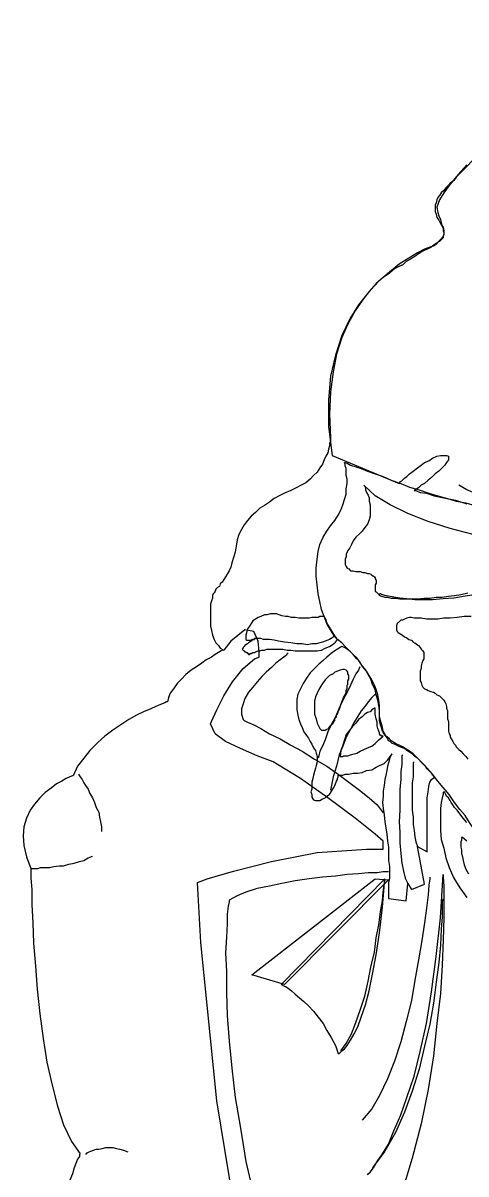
# Model space of a CAD drawing. Extents: x 137.56 to 138.39, y 55.88 to 57.64.
# Drawn here: x 137.7258 to 137.9172, y 57.1109 to 57.6082 of the extents above; entities that cross this region are included whole.
import ezdxf

# ---------------------------------------------------------------- set-up
doc = ezdxf.new("R2010")
doc.units = 0
doc.layers.get('0').update_dxf_attribs({"linetype": 'CONTINUOUS'})

msp = doc.modelspace()

# ---------------------------------------------------------------- linework, layer by layer
at = {"linetype": 'CONTINUOUS'}
for points in [[(137.975, 57.6082), (137.9708, 57.60326), (137.96663, 57.5983), (137.96206, 57.59299), (137.95712, 57.58766), (137.95216, 57.58233), (137.94722, 57.57699), (137.94265, 57.57168), (137.93771, 57.56672), (137.93314, 57.56215), (137.92858, 57.55759), (137.92477, 57.55341), (137.92097, 57.54998), (137.91791, 57.54657), (137.91525, 57.5439), (137.91297, 57.54161), (137.91184, 57.5401)], [(137.91754, 57.54694), (137.91374, 57.54275), (137.91031, 57.53857), (137.90764, 57.53477), (137.90574, 57.53173), (137.9046, 57.52867), (137.90498, 57.5264), (137.90537, 57.52487), (137.90613, 57.52336), (137.9065, 57.52183), (137.90688, 57.5203), (137.90727, 57.51954), (137.90727, 57.5184), (137.90764, 57.51764), (137.90764, 57.51689), (137.90727, 57.51612), (137.90727, 57.51536), (137.90688, 57.51497), (137.90613, 57.51422), (137.90574, 57.51383), (137.90498, 57.51346), (137.90423, 57.51269), (137.90346, 57.51193), (137.90194, 57.51156), (137.89927, 57.51042), (137.89623, 57.50889), (137.89243, 57.5066), (137.88824, 57.50395), (137.88406, 57.50052), (137.87949, 57.49672), (137.8753, 57.49215), (137.87073, 57.48644), (137.86693, 57.48035), (137.86351, 57.47312), (137.86085, 57.46475), (137.85856, 57.45563), (137.85781, 57.44534), (137.85781, 57.43393), (137.85932, 57.42138), (137.88824, 57.4092), (137.88824, 57.4092), (137.88862, 57.40995), (137.88939, 57.41034), (137.89053, 57.41148), (137.89166, 57.41224), (137.8928, 57.41338), (137.89433, 57.41452), (137.89623, 57.41605), (137.89776, 57.41719), (137.89927, 57.41832), (137.90117, 57.41909), (137.9027, 57.42023), (137.9046, 57.42099), (137.90613, 57.42138), (137.90727, 57.42138), (137.90878, 57.42138), (137.90954, 57.42099), (137.90954, 57.42023), (137.90954, 57.41948), (137.90878, 57.41832), (137.90803, 57.41719), (137.90688, 57.41605), (137.90537, 57.41452), (137.90384, 57.41338), (137.90231, 57.41186), (137.9008, 57.41072), (137.89927, 57.4092), (137.89776, 57.40844), (137.89661, 57.40729), (137.89586, 57.40691), (137.89509, 57.40654), (137.8947, 57.40615), (137.89547, 57.40615), (137.89737, 57.40539), (137.90004, 57.40501), (137.90346, 57.40387), (137.90764, 57.40311), (137.9126, 57.40197), (137.91754, 57.40044)], [(137.91184, 57.5401), (137.91031, 57.53894), (137.90954, 57.5382), (137.90841, 57.53704), (137.90764, 57.5359), (137.9065, 57.53477), (137.90574, 57.53363), (137.90498, 57.53286), (137.9046, 57.53173), (137.90423, 57.53057), (137.90384, 57.52944), (137.90384, 57.5283), (137.90384, 57.52677), (137.90423, 57.52563), (137.9046, 57.5241), (137.90537, 57.52297), (137.9065, 57.52106)], [(137.9065, 57.52106), (137.90727, 57.51993), (137.90764, 57.5184), (137.90764, 57.51726), (137.90727, 57.51612), (137.9065, 57.51497), (137.90574, 57.51422), (137.9046, 57.51307), (137.90346, 57.51232), (137.90194, 57.51117), (137.90041, 57.51042), (137.89851, 57.50965), (137.89661, 57.50852), (137.89509, 57.50736), (137.89319, 57.50622), (137.89129, 57.50509), (137.88976, 57.50356)], [(137.88976, 57.50356), (137.88939, 57.50356), (137.88786, 57.5028), (137.88633, 57.50205), (137.88406, 57.50014), (137.88139, 57.49823), (137.87835, 57.49558), (137.8753, 57.49215), (137.87226, 57.48835), (137.86922, 57.48378), (137.86618, 57.47807), (137.86351, 57.47237), (137.86122, 57.46513), (137.85971, 57.45753), (137.85856, 57.44877), (137.85818, 57.43926), (137.85856, 57.42899)], [(137.85856, 57.42899), (137.85856, 57.42899), (137.85856, 57.42822), (137.85856, 57.42746), (137.85818, 57.4267), (137.85818, 57.42556), (137.85781, 57.42404), (137.85742, 57.42252), (137.85665, 57.42099), (137.85589, 57.41948), (137.85514, 57.41758), (137.85399, 57.41605), (137.85285, 57.41415), (137.85134, 57.41262), (137.84981, 57.41111), (137.84791, 57.40958), (137.84601, 57.40844)], [(137.85856, 57.39094), (137.86046, 57.39321), (137.86198, 57.3955), (137.86312, 57.39778), (137.86389, 57.40007), (137.86465, 57.40235), (137.86541, 57.40464), (137.86541, 57.40691), (137.86579, 57.4092), (137.86579, 57.41111), (137.86541, 57.41262), (137.86541, 57.41452), (137.86541, 57.41566), (137.86502, 57.41681), (137.86502, 57.41758), (137.86465, 57.41832), (137.86465, 57.41832)], [(137.86465, 57.41832), (137.86502, 57.41832), (137.86579, 57.41795), (137.86732, 57.41719), (137.86959, 57.41642), (137.87188, 57.41566), (137.87455, 57.41452), (137.87796, 57.41338), (137.88139, 57.41224), (137.88482, 57.41072), (137.889, 57.4092), (137.8928, 57.40768), (137.897, 57.40654), (137.90117, 57.40501), (137.90498, 57.40387), (137.90917, 57.40274), (137.91297, 57.40158)], [(137.9552, 57.41605), (137.9552, 57.41605), (137.95445, 57.41528), (137.9533, 57.41452), (137.9514, 57.41338), (137.9495, 57.41186), (137.94722, 57.41034), (137.94455, 57.40882), (137.94151, 57.40768), (137.93846, 57.40615), (137.93542, 57.40539), (137.93199, 57.40464), (137.92819, 57.40425), (137.92477, 57.40425), (137.92097, 57.40501), (137.91754, 57.40654), (137.91411, 57.40844)], [(137.84601, 57.40844), (137.84372, 57.40729), (137.84144, 57.40615), (137.83877, 57.40501), (137.8365, 57.40387), (137.83421, 57.40274), (137.83231, 57.40121), (137.83003, 57.39968), (137.82813, 57.39854), (137.82621, 57.39664), (137.82431, 57.39511), (137.8228, 57.39321), (137.82127, 57.39131), (137.82013, 57.38941), (137.81899, 57.38713), (137.81823, 57.38484), (137.81784, 57.38218)], [(137.92021, 57.38713), (137.91031, 57.3898), (137.9008, 57.39284), (137.89204, 57.39627), (137.88443, 57.40007), (137.87796, 57.40387), (137.87302, 57.40844), (137.87302, 57.40844), (137.8734, 57.40805), (137.87378, 57.40729), (137.87378, 57.40654), (137.87416, 57.40539), (137.87492, 57.40425), (137.8753, 57.40311), (137.8753, 57.40158), (137.87569, 57.40007), (137.87569, 57.39854), (137.87569, 57.39664), (137.87569, 57.39511), (137.8753, 57.3936), (137.87455, 57.3917), (137.8734, 57.39017), (137.87226, 57.38864), (137.87112, 57.38751), (137.86959, 57.38599), (137.86845, 57.38447), (137.86769, 57.38294), (137.86693, 57.38143), (137.86618, 57.38027), (137.86541, 57.37876), (137.86541, 57.37761), (137.86502, 57.37647), (137.86502, 57.37533), (137.86502, 57.37419), (137.86541, 57.37343), (137.86579, 57.37267), (137.86655, 57.37229), (137.86732, 57.37153), (137.86845, 57.37153), (137.86959, 57.37115), (137.87073, 57.37115), (137.87149, 57.37115), (137.87265, 57.37077), (137.8734, 57.37077), (137.87455, 57.37039), (137.8753, 57.37039), (137.87606, 57.37), (137.87645, 57.36963), (137.8772, 57.36924), (137.87759, 57.36886), (137.87796, 57.36849), (137.87796, 57.3681), (137.87835, 57.36734), (137.87835, 57.36696), (137.87835, 57.3662), (137.87796, 57.36543), (137.87796, 57.36469), (137.87796, 57.3643), (137.87796, 57.36353), (137.87796, 57.36277), (137.87835, 57.36239), (137.87873, 57.36202), (137.87949, 57.36126), (137.87986, 57.36087), (137.88063, 57.36049), (137.88216, 57.36012), (137.88329, 57.36012), (137.88482, 57.35973), (137.88672, 57.35973), (137.88862, 57.35935), (137.89129, 57.35935), (137.89357, 57.35935), (137.89623, 57.35935), (137.8989, 57.35973), (137.90156, 57.35973), (137.90423, 57.36012), (137.90688, 57.36012), (137.90954, 57.36049), (137.91221, 57.36087), (137.91487, 57.36126), (137.91791, 57.36202)], [(137.91297, 57.40158), (137.91715, 57.40082), (137.92097, 57.39968), (137.92515, 57.39854), (137.92934, 57.3974), (137.93314, 57.39627), (137.93732, 57.39511), (137.94113, 57.39437), (137.94493, 57.39321), (137.94836, 57.39245), (137.95179, 57.39131), (137.95445, 57.39094), (137.95712, 57.39017), (137.95939, 57.38941), (137.96092, 57.38903), (137.96243, 57.38903), (137.9632, 57.38864)], [(137.86161, 57.34185), (137.86008, 57.34375), (137.85856, 57.34603), (137.85704, 57.34869), (137.85589, 57.35175), (137.85475, 57.35479), (137.85399, 57.35822), (137.85324, 57.36163), (137.85285, 57.36543), (137.85248, 57.36924), (137.85248, 57.37267), (137.85285, 57.37647), (137.85324, 57.3799), (137.85399, 57.38294), (137.85552, 57.38599), (137.85704, 57.38864), (137.85856, 57.39094)], [(137.81784, 57.38218), (137.81747, 57.37953), (137.8167, 57.37723), (137.81594, 57.37496), (137.81556, 57.37306), (137.8148, 57.37153), (137.81404, 57.37), (137.81329, 57.36886), (137.81252, 57.36773), (137.81176, 57.36659), (137.811, 57.36582), (137.81062, 57.36469), (137.80986, 57.3643), (137.80909, 57.36353), (137.80872, 57.36277), (137.80833, 57.36202), (137.80796, 57.36163)], [(137.80796, 57.36163), (137.80757, 57.36087), (137.80757, 57.35973), (137.80719, 57.35859), (137.80682, 57.35706), (137.80682, 57.35516), (137.80682, 57.35326), (137.80682, 57.35136), (137.80682, 57.34946), (137.80682, 57.34755), (137.80719, 57.34565), (137.80757, 57.34375), (137.80833, 57.34185), (137.80909, 57.34032), (137.81023, 57.33918), (137.811, 57.33805), (137.81252, 57.33728)], [(137.93275, 57.36469), (137.92705, 57.36277), (137.92172, 57.36126), (137.91678, 57.36049), (137.91184, 57.35973), (137.90727, 57.35935), (137.9027, 57.35897), (137.89851, 57.35897), (137.89509, 57.35897), (137.89166, 57.35935), (137.88862, 57.35973), (137.88596, 57.36012), (137.88367, 57.36049), (137.88216, 57.36087), (137.88063, 57.36126), (137.88025, 57.36163), (137.87986, 57.36163)], [(137.85589, 57.35175), (137.85589, 57.35175), (137.85552, 57.35175), (137.85475, 57.35175), (137.85399, 57.35175), (137.85324, 57.35136), (137.85209, 57.35136), (137.85057, 57.35136), (137.84942, 57.35098), (137.84791, 57.35098), (137.84638, 57.35098), (137.84487, 57.35098), (137.84334, 57.35136), (137.84181, 57.35136), (137.8403, 57.35175), (137.83915, 57.35175), (137.83764, 57.35212), (137.8365, 57.3525), (137.83535, 57.35289), (137.83383, 57.35289), (137.83268, 57.35289), (137.83117, 57.3525), (137.83003, 57.3525), (137.8285, 57.35175), (137.82736, 57.35136), (137.82621, 57.35059), (137.82507, 57.34985), (137.82431, 57.34869), (137.82356, 57.34755), (137.8228, 57.34642), (137.82241, 57.34528), (137.82203, 57.34375), (137.82203, 57.34222), (137.82203, 57.34185), (137.82203, 57.34185), (137.82241, 57.34148), (137.82241, 57.34148), (137.8228, 57.34148), (137.82317, 57.34148), (137.82356, 57.34148), (137.82393, 57.34148), (137.82431, 57.34148), (137.8247, 57.34148), (137.8247, 57.34185), (137.82507, 57.34185), (137.82546, 57.34185), (137.82546, 57.34185), (137.82584, 57.34185), (137.82584, 57.34185), (137.82584, 57.34185), (137.82546, 57.34185), (137.82507, 57.34185), (137.8247, 57.34148), (137.82431, 57.34109), (137.82356, 57.34071), (137.82317, 57.34032), (137.8228, 57.33995), (137.82203, 57.33956), (137.82166, 57.33918), (137.82127, 57.33881), (137.82089, 57.33842), (137.82089, 57.33805), (137.82051, 57.33766), (137.82089, 57.33728), (137.82127, 57.33691), (137.82166, 57.33652), (137.82203, 57.33652), (137.82203, 57.33614), (137.82241, 57.33614), (137.8228, 57.33614), (137.8228, 57.33575), (137.82317, 57.33575), (137.82317, 57.33575), (137.82317, 57.33575), (137.82317, 57.33538), (137.82317, 57.33538), (137.82356, 57.33538), (137.82356, 57.33538), (137.82356, 57.33538), (137.82393, 57.33575), (137.82431, 57.33575), (137.82507, 57.33614), (137.82584, 57.33614), (137.82621, 57.33652), (137.82736, 57.33691), (137.82813, 57.33691), (137.82888, 57.33728), (137.83003, 57.33728), (137.83117, 57.33766), (137.83231, 57.33766), (137.83307, 57.33766), (137.83421, 57.33766), (137.83573, 57.33766), (137.83687, 57.33766), (137.83801, 57.33766), (137.83991, 57.33728), (137.84144, 57.33728), (137.84334, 57.33691), (137.84524, 57.33691), (137.84715, 57.33691), (137.84905, 57.33691), (137.85095, 57.33691), (137.85285, 57.33691), (137.85475, 57.33728), (137.85628, 57.33805), (137.85818, 57.33881), (137.85932, 57.33956), (137.86085, 57.34071), (137.86161, 57.34185), (137.86161, 57.34185), (137.86122, 57.34222), (137.86122, 57.34222), (137.86122, 57.34261), (137.86085, 57.34299), (137.86046, 57.34338), (137.86008, 57.34413), (137.85971, 57.34451), (137.85932, 57.34528), (137.85895, 57.34603), (137.85818, 57.34718), (137.85781, 57.34794), (137.85704, 57.34908), (137.85665, 57.35059), (137.85589, 57.35175)], [(137.91944, 57.35175), (137.9164, 57.35175), (137.91335, 57.35136), (137.91031, 57.35098), (137.90764, 57.35098), (137.90498, 57.35059), (137.90231, 57.35059), (137.90004, 57.35059), (137.89776, 57.35098), (137.89623, 57.35098), (137.8947, 57.35098), (137.89357, 57.35136), (137.8928, 57.35136), (137.89166, 57.35098), (137.89053, 57.35059), (137.88976, 57.35022), (137.889, 57.35022), (137.88824, 57.34946), (137.88786, 57.34908), (137.88747, 57.34869), (137.8871, 57.34794), (137.8871, 57.34718), (137.8871, 57.34679), (137.8871, 57.34603), (137.88747, 57.34528), (137.88786, 57.34489), (137.889, 57.34413), (137.88976, 57.34375), (137.89053, 57.34299), (137.89166, 57.34261), (137.89243, 57.34185), (137.89357, 57.34148), (137.89433, 57.34071), (137.89509, 57.34032), (137.89623, 57.33956), (137.89661, 57.33918), (137.89737, 57.33842), (137.89776, 57.33766), (137.89851, 57.33691), (137.8989, 57.33614), (137.8989, 57.33538), (137.8989, 57.33462), (137.8989, 57.33348), (137.89851, 57.33272), (137.89813, 57.33158), (137.89776, 57.33044), (137.89776, 57.32929), (137.89737, 57.32815), (137.89737, 57.32701), (137.89737, 57.32625), (137.89737, 57.32511), (137.89737, 57.32397), (137.89776, 57.32321), (137.89813, 57.32207), (137.89851, 57.3213), (137.89927, 57.32054), (137.90004, 57.32017), (137.9008, 57.31978), (137.90194, 57.3194), (137.90307, 57.31901), (137.90384, 57.31864), (137.9046, 57.31788), (137.90574, 57.3175), (137.90613, 57.31711), (137.90688, 57.31635), (137.90764, 57.3156), (137.90803, 57.31484), (137.90841, 57.31407), (137.90878, 57.31293), (137.90878, 57.31217), (137.90917, 57.31103), (137.90917, 57.30989), (137.90917, 57.30874), (137.90917, 57.3076), (137.90954, 57.30646), (137.90954, 57.30533), (137.90954, 57.30417), (137.90954, 57.30304), (137.90954, 57.30227), (137.90993, 57.30113), (137.91031, 57.30037), (137.91031, 57.29961), (137.91107, 57.29847), (137.91145, 57.2977), (137.91184, 57.29696), (137.9126, 57.29619), (137.91297, 57.29543), (137.91411, 57.29429), (137.91487, 57.29353), (137.91601, 57.29239), (137.91715, 57.29124), (137.91791, 57.2901)], [(137.8186, 57.0873), (137.80947, 57.14246), (137.80263, 57.21096), (137.8011, 57.23683), (137.80529, 57.23835), (137.8167, 57.24177), (137.83307, 57.24597), (137.85285, 57.24977), (137.87416, 57.25128), (137.88139, 57.25128), (137.88139, 57.25471), (137.87796, 57.25775), (137.86922, 57.26461), (137.85742, 57.27336), (137.84562, 57.28173), (137.83573, 57.28782), (137.83383, 57.28896), (137.82697, 57.29163), (137.81976, 57.29466), (137.81329, 57.2977), (137.80872, 57.30113), (137.80682, 57.30533), (137.80719, 57.30646), (137.80947, 57.31141), (137.81252, 57.3175), (137.81633, 57.32358), (137.82089, 57.32929), (137.82584, 57.33348), (137.82774, 57.33424), (137.82774, 57.33652), (137.82736, 57.34109), (137.82546, 57.34528), (137.82166, 57.34603), (137.81556, 57.34109), (137.81252, 57.33728)], [(137.84144, 57.34032), (137.83877, 57.34071), (137.83611, 57.34109), (137.83421, 57.34148), (137.83231, 57.34185), (137.83078, 57.34185), (137.82964, 57.34185), (137.8285, 57.34222), (137.82774, 57.34222), (137.82736, 57.34222), (137.8266, 57.34222), (137.82621, 57.34222), (137.82584, 57.34222), (137.82584, 57.34185), (137.82584, 57.34185), (137.82584, 57.34185)], [(137.86008, 57.34338), (137.86008, 57.34338), (137.86008, 57.34299), (137.85971, 57.34299), (137.85932, 57.34261), (137.85895, 57.34222), (137.85818, 57.34185), (137.85742, 57.34148), (137.85628, 57.34109), (137.85514, 57.34071), (137.85399, 57.34032), (137.85248, 57.33995), (137.85057, 57.33995), (137.84867, 57.33956), (137.84638, 57.33995), (137.84411, 57.33995), (137.84144, 57.34032)], [(137.87986, 57.31103), (137.87986, 57.31331), (137.87949, 57.3156), (137.8791, 57.31788), (137.87835, 57.32017), (137.87759, 57.32207), (137.87645, 57.32434), (137.8753, 57.32625), (137.87416, 57.32815), (137.87265, 57.33005), (137.87149, 57.33195), (137.86998, 57.33348), (137.86845, 57.33538), (137.86655, 57.33728), (137.86502, 57.33881), (137.86351, 57.34032), (137.86161, 57.34185)], [(137.81252, 57.33728), (137.81213, 57.33728), (137.81137, 57.33691), (137.81023, 57.33614), (137.80872, 57.33538), (137.80719, 57.33424), (137.80492, 57.3331), (137.803, 57.33158), (137.80072, 57.33005), (137.79845, 57.32854), (137.79616, 57.32664), (137.79426, 57.32472), (137.79235, 57.32282), (137.79083, 57.32054), (137.78931, 57.31864), (137.78855, 57.31674), (137.78816, 57.31484), (137.78779, 57.31484), (137.78702, 57.31445), (137.78512, 57.3137), (137.78322, 57.31293), (137.78094, 57.3118), (137.77789, 57.31064), (137.77485, 57.30913), (137.77142, 57.30723), (137.768, 57.30494), (137.76458, 57.30266), (137.76115, 57.3), (137.75811, 57.29733), (137.75468, 57.2939), (137.75203, 57.29049), (137.74936, 57.28706), (137.74746, 57.28286), (137.74707, 57.28286), (137.74593, 57.28249), (137.74441, 57.28173), (137.7425, 57.28059), (137.74023, 57.27945), (137.73794, 57.27755), (137.73527, 57.27565), (137.73299, 57.27336), (137.73072, 57.27069), (137.72882, 57.26803), (137.72729, 57.26461), (137.72615, 57.26081), (137.72576, 57.257), (137.72615, 57.25281), (137.72729, 57.24787), (137.72919, 57.24291), (137.72919, 57.24177), (137.72919, 57.23874), (137.72957, 57.23379), (137.72957, 57.22732), (137.72995, 57.21933), (137.73033, 57.21057), (137.73109, 57.20068), (137.73186, 57.19079), (137.73299, 57.18014), (137.73452, 57.16948), (137.73603, 57.15921), (137.73833, 57.14931), (137.7406, 57.14019), (137.74327, 57.13219), (137.7467, 57.12496), (137.7505, 57.11964), (137.75011, 57.11925), (137.75011, 57.11849), (137.74936, 57.11735), (137.7486, 57.11545), (137.74783, 57.11355), (137.74707, 57.11088), (137.74593, 57.10822)], [(137.86351, 57.33881), (137.86351, 57.33881), (137.86275, 57.33842), (137.86161, 57.33766), (137.86046, 57.33691), (137.85895, 57.33575), (137.85704, 57.33424), (137.85552, 57.33272), (137.85361, 57.33119), (137.85171, 57.32929), (137.84981, 57.32738), (137.84828, 57.32511), (137.84677, 57.32282), (137.84562, 57.32054), (137.84448, 57.31826), (137.84411, 57.31597), (137.84411, 57.3137), (137.84411, 57.31141), (137.84448, 57.30913), (137.84487, 57.30723), (137.84562, 57.30533), (137.84638, 57.3038), (137.84715, 57.3019), (137.84828, 57.30037), (137.84905, 57.29923), (137.84981, 57.2977), (137.85057, 57.29657), (137.85134, 57.29505), (137.85209, 57.2939), (137.85248, 57.29276), (137.85285, 57.29124), (137.85285, 57.2901), (137.85285, 57.28896), (137.85248, 57.28743), (137.85209, 57.28629), (137.85171, 57.28477), (137.85134, 57.28325), (137.85095, 57.28173), (137.85057, 57.28021), (137.85057, 57.27869), (137.85057, 57.27716), (137.85018, 57.27602), (137.85057, 57.27488), (137.85057, 57.27375), (137.85095, 57.27298), (137.85134, 57.27259), (137.85209, 57.27222), (137.85285, 57.27222), (137.85399, 57.27222), (137.85514, 57.27298), (137.85628, 57.27336), (137.85704, 57.27412), (137.85818, 57.27488), (137.85895, 57.27602), (137.85932, 57.27679), (137.86008, 57.27792), (137.86046, 57.27869), (137.86085, 57.27945), (137.86122, 57.28059), (137.86161, 57.28135), (137.86161, 57.28173), (137.86198, 57.28249), (137.86198, 57.28286), (137.86198, 57.28325), (137.86198, 57.28325), (137.86236, 57.28325), (137.86275, 57.28325), (137.86389, 57.28325), (137.86502, 57.28363), (137.86655, 57.28363), (137.86845, 57.28402), (137.87036, 57.28402), (137.87226, 57.28439), (137.87416, 57.28516), (137.87645, 57.28553), (137.87835, 57.28667), (137.87986, 57.28743), (137.88177, 57.2882), (137.88329, 57.28972), (137.88406, 57.29086), (137.8852, 57.29239), (137.8852, 57.29239), (137.88482, 57.292), (137.88443, 57.29124), (137.88406, 57.2901), (137.88367, 57.28859), (137.88329, 57.28706), (137.88292, 57.28516), (137.88253, 57.28325), (137.88216, 57.28135), (137.88177, 57.27869), (137.88139, 57.2764), (137.88139, 57.27412), (137.88102, 57.27145), (137.88139, 57.26879), (137.88177, 57.26612), (137.88216, 57.26308), (137.88253, 57.26042), (137.88292, 57.25775), (137.88329, 57.25471), (137.88367, 57.25205), (137.88367, 57.24901), (137.88367, 57.24634), (137.88406, 57.24368), (137.88406, 57.24101), (137.88406, 57.23874), (137.88367, 57.23683), (137.88367, 57.23493), (137.88367, 57.23303), (137.88367, 57.23188), (137.88367, 57.23074), (137.88367, 57.22997), (137.88367, 57.22997), (137.89129, 57.22884), (137.89204, 57.23644), (137.89357, 57.23379), (137.89927, 57.23607), (137.89623, 57.25244), (137.90041, 57.25015), (137.90041, 57.25091), (137.90041, 57.25167), (137.90041, 57.25357), (137.90041, 57.25585), (137.90041, 57.25814), (137.90041, 57.26118), (137.90041, 57.26422), (137.90041, 57.26728), (137.90041, 57.27032), (137.90041, 57.27336), (137.9008, 57.27602), (137.90117, 57.2783), (137.90156, 57.28021), (137.90231, 57.28135), (137.90307, 57.28212), (137.90384, 57.28212), (137.90346, 57.28249), (137.90346, 57.28249), (137.9027, 57.28325), (137.90231, 57.28402), (137.90156, 57.28477), (137.90041, 57.28592), (137.89966, 57.28706), (137.89851, 57.2882), (137.89737, 57.28933), (137.89623, 57.29049), (137.89509, 57.29124), (137.89394, 57.29239), (137.8928, 57.29314), (137.89166, 57.2939), (137.89053, 57.29466), (137.88976, 57.29505), (137.88862, 57.29543), (137.88786, 57.2958), (137.8871, 57.29619), (137.88633, 57.29657), (137.8852, 57.29696), (137.88443, 57.2977), (137.88367, 57.29809), (137.88329, 57.29923), (137.88253, 57.3), (137.88216, 57.30113), (137.88139, 57.30227), (137.88102, 57.3038), (137.88063, 57.30533), (137.88025, 57.30684), (137.87986, 57.30874), (137.87986, 57.31103), (137.87949, 57.31331), (137.8791, 57.3156), (137.87835, 57.31788), (137.87796, 57.32017), (137.87682, 57.32244), (137.87606, 57.32472), (137.87492, 57.32664), (137.87378, 57.32891), (137.87226, 57.33044), (137.87112, 57.33234), (137.86998, 57.33385), (137.86845, 57.33538), (137.86732, 57.33652), (137.86579, 57.33766), (137.86465, 57.33842), (137.86351, 57.33881)], [(137.8403, 57.33575), (137.83991, 57.33575), (137.83954, 57.33501), (137.8384, 57.33424), (137.83687, 57.3331), (137.83497, 57.33158), (137.83307, 57.32968), (137.83078, 57.32777), (137.82888, 57.32587), (137.82697, 57.32358), (137.82507, 57.3213), (137.82317, 57.31901), (137.82166, 57.31635), (137.82089, 57.31407), (137.82013, 57.3118), (137.82013, 57.3095), (137.82089, 57.30723)], [(137.86579, 57.32092), (137.86579, 57.3213), (137.86579, 57.32168), (137.86579, 57.32207), (137.86618, 57.32244), (137.86618, 57.32321), (137.86618, 57.32397), (137.86655, 57.32472), (137.86655, 57.32548), (137.86655, 57.32625), (137.86618, 57.32701), (137.86618, 57.32777), (137.86579, 57.32815), (137.86541, 57.32854), (137.86465, 57.32891), (137.86389, 57.32891), (137.86275, 57.32854), (137.86161, 57.32815), (137.86046, 57.32777), (137.85971, 57.32701), (137.85818, 57.32625), (137.85704, 57.32511), (137.85628, 57.32434), (137.85514, 57.32282), (137.85438, 57.32168), (137.85361, 57.32017), (137.85285, 57.31864), (137.85209, 57.31711), (137.85171, 57.31521), (137.85171, 57.3137), (137.85171, 57.3118), (137.85171, 57.3095), (137.85248, 57.3076), (137.85285, 57.3057), (137.85361, 57.30417), (137.85399, 57.30342), (137.85475, 57.30266), (137.85552, 57.30266), (137.85628, 57.30266), (137.85704, 57.30304), (137.85781, 57.30342), (137.85818, 57.30417), (137.85895, 57.30494), (137.85971, 57.3057), (137.86008, 57.30646), (137.86046, 57.30684), (137.86046, 57.3076), (137.86085, 57.30798), (137.86085, 57.30798), (137.86085, 57.30798), (137.86122, 57.30837), (137.86122, 57.30913), (137.86161, 57.3095), (137.86198, 57.31064), (137.86236, 57.31141), (137.86275, 57.31254), (137.86312, 57.3137), (137.86351, 57.31484), (137.86389, 57.31597), (137.86426, 57.31674), (137.86502, 57.31788), (137.86541, 57.31901), (137.86541, 57.31978), (137.86579, 57.32054), (137.86579, 57.32092)], [(137.87149, 57.33005), (137.87112, 57.32968), (137.87073, 57.32854), (137.86959, 57.32701), (137.86845, 57.32472), (137.86732, 57.32207), (137.86579, 57.31901), (137.86389, 57.3156), (137.86236, 57.31217), (137.86085, 57.30837), (137.85895, 57.30494), (137.85742, 57.3019), (137.85628, 57.29847), (137.85514, 57.2958), (137.85399, 57.29353), (137.85361, 57.29163), (137.85324, 57.29049)], [(137.87796, 57.31788), (137.87759, 57.31788), (137.8772, 57.3175), (137.87645, 57.31674), (137.87569, 57.31597), (137.87455, 57.31445), (137.8734, 57.31293), (137.87188, 57.31103), (137.87036, 57.30874), (137.86883, 57.30608), (137.86732, 57.30304), (137.86541, 57.29961), (137.86389, 57.2958), (137.86236, 57.292), (137.86122, 57.28706), (137.85971, 57.28249), (137.85856, 57.27679)], [(137.87796, 57.31217), (137.87759, 57.31217), (137.8772, 57.3118), (137.87645, 57.31141), (137.87569, 57.31064), (137.87455, 57.31027), (137.8734, 57.3095), (137.87226, 57.30837), (137.87073, 57.30723), (137.86959, 57.3057), (137.86808, 57.30417), (137.86655, 57.30227), (137.86541, 57.30076), (137.86465, 57.29847), (137.86389, 57.29619), (137.86312, 57.2939), (137.86275, 57.29124), (137.86275, 57.29124), (137.86312, 57.29124), (137.86389, 57.29124), (137.86426, 57.29163), (137.86541, 57.29163), (137.86618, 57.29163), (137.86732, 57.292), (137.86883, 57.29239), (137.86998, 57.29276), (137.87149, 57.29353), (137.87302, 57.29429), (137.87455, 57.29505), (137.87645, 57.2958), (137.87796, 57.29696), (137.87949, 57.29847), (137.88139, 57.3), (137.88139, 57.3), (137.88102, 57.3), (137.88102, 57.3), (137.88063, 57.3), (137.88063, 57.30037), (137.88025, 57.30037), (137.87986, 57.30113), (137.87986, 57.30151), (137.87949, 57.30227), (137.8791, 57.30342), (137.87873, 57.30456), (137.87873, 57.30608), (137.87835, 57.3076), (137.87796, 57.3095), (137.87796, 57.31217)], [(137.8928, 57.29353), (137.8909, 57.29466), (137.88976, 57.29543), (137.88824, 57.29619), (137.8871, 57.29657), (137.88596, 57.29733), (137.88482, 57.29809), (137.88406, 57.29886), (137.88329, 57.29961), (137.88216, 57.30037), (137.88177, 57.30113), (137.88102, 57.30227), (137.88063, 57.3038), (137.88025, 57.30494), (137.87986, 57.30684), (137.87986, 57.30874), (137.87986, 57.31103)], [(137.82089, 57.30723), (137.82127, 57.30684), (137.8228, 57.30608), (137.82546, 57.30494), (137.8285, 57.30342), (137.83231, 57.30113), (137.83687, 57.29886), (137.84144, 57.29619), (137.84638, 57.29353), (137.85171, 57.2901), (137.85704, 57.28706), (137.86198, 57.28363), (137.86655, 57.28021), (137.87112, 57.27679), (137.8753, 57.27336), (137.87873, 57.27032), (137.88139, 57.26689)], [(137.88976, 57.292), (137.88939, 57.29163), (137.88939, 57.2901), (137.88939, 57.28782), (137.889, 57.28477), (137.889, 57.28135), (137.88862, 57.27716), (137.88862, 57.27298), (137.88862, 57.26803), (137.88824, 57.26308), (137.88862, 57.25852), (137.88862, 57.25395), (137.889, 57.24938), (137.88939, 57.2452), (137.89014, 57.24177), (137.8909, 57.23874), (137.89204, 57.23644)], [(137.92515, 57.25434), (137.92401, 57.25585), (137.92248, 57.25775), (137.92058, 57.26004), (137.91868, 57.26271), (137.91678, 57.26575), (137.9145, 57.26841), (137.91221, 57.27145), (137.90993, 57.27488), (137.90727, 57.27792), (137.90498, 57.28059), (137.9027, 57.28363), (137.90041, 57.28629), (137.89813, 57.28859), (137.89623, 57.29049), (137.89433, 57.29239), (137.8928, 57.29353)], [(137.8947, 57.28896), (137.89433, 57.28859), (137.89433, 57.28782), (137.89433, 57.28629), (137.89433, 57.28439), (137.89433, 57.28249), (137.89394, 57.27983), (137.89394, 57.27716), (137.89394, 57.27412), (137.89394, 57.27108), (137.89394, 57.26803), (137.89433, 57.26499), (137.89433, 57.26195), (137.8947, 57.25928), (137.89509, 57.25661), (137.89547, 57.25434), (137.89623, 57.25244)], [(137.74974, 57.28363), (137.74974, 57.28363), (137.75011, 57.28286), (137.7505, 57.28249), (137.75126, 57.28135), (137.75203, 57.27983), (137.75278, 57.27869), (137.75393, 57.27716), (137.75468, 57.27526), (137.75583, 57.27336), (137.75658, 57.27145), (137.75734, 57.26918), (137.7585, 57.26728), (137.75887, 57.26499), (137.75924, 57.26308), (137.75963, 57.26081), (137.75963, 57.25891)], [(137.90764, 57.27602), (137.90727, 57.27565), (137.90727, 57.27488), (137.90688, 57.27336), (137.9065, 57.27145), (137.90613, 57.26879), (137.90613, 57.26612), (137.90613, 57.26271), (137.90613, 57.25928), (137.9065, 57.25548), (137.90764, 57.25167), (137.90841, 57.24748), (137.90993, 57.2433), (137.91184, 57.23874), (137.9145, 57.23454), (137.91754, 57.23036)], [(137.91754, 57.26271), (137.91601, 57.26461), (137.9145, 57.26651), (137.91335, 57.26803), (137.91221, 57.26918), (137.91145, 57.27032), (137.9107, 57.27145), (137.91031, 57.27222), (137.90954, 57.27336), (137.90878, 57.27412), (137.90841, 57.27488), (137.90803, 57.27565), (137.90764, 57.27602)], [(137.91564, 57.25624), (137.91525, 57.25624), (137.91525, 57.25585), (137.91525, 57.25585), (137.91525, 57.25509), (137.91487, 57.25434), (137.91487, 57.25319), (137.91487, 57.25205), (137.91525, 57.25091), (137.91525, 57.24938), (137.91564, 57.24787), (137.91601, 57.24634), (137.9164, 57.24444), (137.91715, 57.24254), (137.9183, 57.24064)], [(137.91754, 57.25471), (137.91564, 57.25624)], [(137.72919, 57.24291), (137.72957, 57.24291), (137.72995, 57.24291), (137.73109, 57.24291), (137.73223, 57.24291), (137.73337, 57.2433), (137.73527, 57.2433), (137.73719, 57.2433), (137.73909, 57.24368), (137.74137, 57.24407), (137.74327, 57.24407), (137.74556, 57.24481), (137.74783, 57.2452), (137.75011, 57.24597), (137.75203, 57.24634), (137.75393, 57.24748), (137.75583, 57.24824)], [(137.88367, 57.2414), (137.88292, 57.2414), (137.88139, 57.2414), (137.87873, 57.24101), (137.87492, 57.24101), (137.87073, 57.24064), (137.86579, 57.24025), (137.86085, 57.2395), (137.85514, 57.23911), (137.84942, 57.23835), (137.84334, 57.2376), (137.83764, 57.23644), (137.83231, 57.23531), (137.82697, 57.23417), (137.82203, 57.23264), (137.81823, 57.23113), (137.8148, 57.22923)], [(137.83877, 57.19269), (137.8247, 57.19688), (137.87796, 57.23835), (137.88367, 57.23797), (137.83877, 57.19269)], [(137.88216, 57.23835), (137.83725, 57.19269), (137.83764, 57.19269), (137.83801, 57.19231), (137.83915, 57.19192), (137.8403, 57.19118), (137.84181, 57.19002), (137.84334, 57.18851), (137.84524, 57.18698), (137.84715, 57.18546), (137.84905, 57.18355), (137.85134, 57.18128), (137.85324, 57.17861), (137.85552, 57.17595), (137.85704, 57.17291), (137.85895, 57.16987), (137.86085, 57.16644), (137.86198, 57.16301), (137.86236, 57.16301), (137.86275, 57.1634), (137.86351, 57.16415), (137.86465, 57.16491), (137.86579, 57.16644), (137.86732, 57.16871), (137.86883, 57.17138), (137.87036, 57.17443), (137.87188, 57.17861), (137.87378, 57.18394), (137.8753, 57.19002), (137.87682, 57.19726), (137.87835, 57.20563), (137.87986, 57.21514), (137.88102, 57.22617), (137.88216, 57.23835)], [(137.86312, 57.16415), (137.86541, 57.1672), (137.86769, 57.17138), (137.86959, 57.17634), (137.87149, 57.18165), (137.8734, 57.18775), (137.87492, 57.19422), (137.87606, 57.2003), (137.87759, 57.20676), (137.87835, 57.21286), (137.87949, 57.21856), (137.88025, 57.22427), (137.88102, 57.22884), (137.88139, 57.23264), (137.88177, 57.2357), (137.88216, 57.2376), (137.88216, 57.23835)], [(137.90156, 57.23911), (137.90156, 57.23835), (137.90117, 57.2357), (137.9008, 57.2315), (137.90004, 57.2258), (137.89927, 57.21933), (137.89813, 57.21172), (137.89661, 57.20335), (137.89509, 57.19459), (137.89357, 57.18585), (137.89129, 57.17671), (137.889, 57.16797), (137.88633, 57.15959), (137.88329, 57.15197), (137.87986, 57.14476), (137.87645, 57.13903), (137.87226, 57.13409)], [(137.87455, 57.11051), (137.87492, 57.11088), (137.87569, 57.11165), (137.8772, 57.11355), (137.87873, 57.11621), (137.88102, 57.11964), (137.88367, 57.12382), (137.88596, 57.12953), (137.889, 57.13638), (137.89166, 57.14399), (137.8947, 57.15313), (137.89737, 57.16377), (137.90004, 57.17595), (137.90231, 57.18965), (137.90423, 57.20486), (137.90613, 57.2216), (137.90727, 57.24025)], [(137.90727, 57.24025), (137.90727, 57.23911), (137.90764, 57.23531), (137.90764, 57.2296), (137.90764, 57.2216), (137.90727, 57.2121), (137.90688, 57.20106), (137.90613, 57.18888), (137.9046, 57.17595), (137.90307, 57.16187), (137.9008, 57.14741), (137.89776, 57.13257), (137.89394, 57.11773), (137.88939, 57.10289)], [(137.8148, 57.22923), (137.8148, 57.22846), (137.81443, 57.22656), (137.81404, 57.22313), (137.81404, 57.21895), (137.81366, 57.21323), (137.81329, 57.20639), (137.81366, 57.19839), (137.81366, 57.18927), (137.81404, 57.17938), (137.8148, 57.16834), (137.81594, 57.15654), (137.81747, 57.14399), (137.81976, 57.13066), (137.82203, 57.11621), (137.82546, 57.10137), (137.82927, 57.0854)], [(137.90727, 57.2296), (137.90688, 57.22884), (137.90688, 57.22617), (137.90688, 57.22199), (137.9065, 57.21666), (137.90613, 57.20982), (137.90537, 57.2022), (137.90423, 57.19383), (137.90307, 57.18471), (137.90156, 57.17557), (137.89927, 57.16606), (137.897, 57.15617), (137.89394, 57.14666), (137.89053, 57.13752), (137.88672, 57.12876), (137.88216, 57.12078), (137.87682, 57.11355)], [(137.75278, 57.11964), (137.75278, 57.11964), (137.75317, 57.11964), (137.75354, 57.12002), (137.7543, 57.12039), (137.75507, 57.12078), (137.75621, 57.12116), (137.75734, 57.12154), (137.7585, 57.12154), (137.76001, 57.12192), (137.76154, 57.12229), (137.76305, 57.12229), (137.76458, 57.12229), (137.7661, 57.12192), (137.76762, 57.12154), (137.76914, 57.12116), (137.77104, 57.12039)]]:
    msp.add_lwpolyline(points, dxfattribs=at)

doc.saveas('drawing.dxf')
